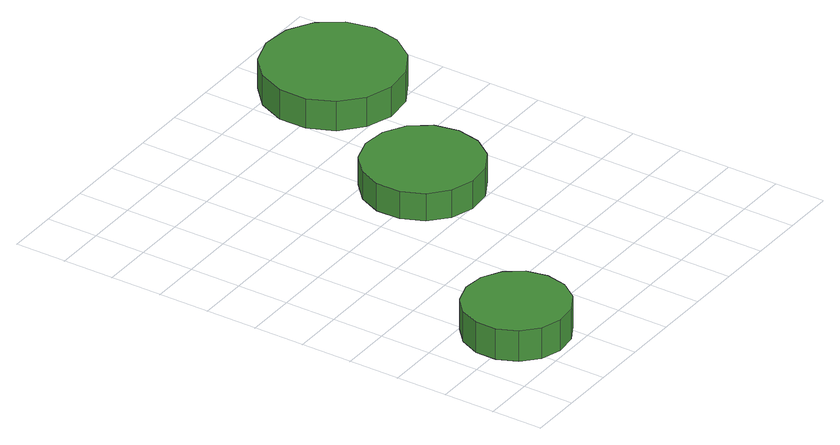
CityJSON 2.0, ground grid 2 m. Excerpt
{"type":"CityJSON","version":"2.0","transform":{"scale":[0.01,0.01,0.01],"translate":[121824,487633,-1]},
"CityObjects":{
"tree1":{"type":"SolitaryVegetationObject","attributes":{"function":"something"},"geometry":[{"type":"MultiSurface","lod":"1","boundaries":[[[0,1,2,3,4,5,6,7,8,9,10,11,12,13,14]],[[15,16,17,18,19,20,21,22,23,24,25,26,27,28,29]],[[0,29,28,1]],[[1,28,27,2]],[[2,27,26,3]],[[3,26,25,4]],[[4,25,24,5]],[[5,24,23,6]],[[6,23,22,7]],[[7,22,21,8]],[[8,21,20,9]],[[9,20,19,10]],[[10,19,18,11]],[[11,18,17,12]],[[12,17,16,13]],[[13,16,15,14]],[[14,15,29,0]]]}]},
"tree2":{"type":"SolitaryVegetationObject","attributes":{"function":"something"},"geometry":[{"type":"MultiSurface","lod":"1","boundaries":[[[30,31,32,33,34,35,36,37,38,39,40,41,42,43,44]],[[45,46,47,48,49,50,51,52,53,54,55,56,57,58,59]],[[30,59,58,31]],[[31,58,57,32]],[[32,57,56,33]],[[33,56,55,34]],[[34,55,54,35]],[[35,54,53,36]],[[36,53,52,37]],[[37,52,51,38]],[[38,51,50,39]],[[39,50,49,40]],[[40,49,48,41]],[[41,48,47,42]],[[42,47,46,43]],[[43,46,45,44]],[[44,45,59,30]]]}]},
"tree3":{"type":"SolitaryVegetationObject","attributes":{"function":"something"},"geometry":[{"type":"MultiSurface","lod":"1","boundaries":[[[60,61,62,63,64,65,66,67,68,69,70,71,72,73,74]],[[75,76,77,78,79,80,81,82,83,84,85,86,87,88,89]],[[60,89,88,61]],[[61,88,87,62]],[[62,87,86,63]],[[63,86,85,64]],[[64,85,84,65]],[[65,84,83,66]],[[66,83,82,67]],[[67,82,81,68]],[[68,81,80,69]],[[69,80,79,70]],[[70,79,78,71]],[[71,78,77,72]],[[72,77,76,73]],[[73,76,75,74]],[[74,75,89,60]]]}]}
},
"vertices":[
[490,224,208],[473,306,208],[424,373,208],[352,414,208],[269,423,208],[190,397,208],[129,342,208],[95,266,208],[95,183,208],[129,107,208],[190,51,208],[269,26,208],[352,34,208],[424,76,208],[473,143,208],[473,143,83],[424,76,83],[352,34,83],[269,26,83],[190,51,83],[129,107,83],[95,183,83],[95,266,83],[129,342,83],[190,397,83],[269,423,83],[352,414,83],[424,373,83],[473,306,83],[490,224,83],
[1129,1021,198],[1110,1114,198],[1054,1191,198],[972,1238,198],[878,1248,198],[788,1219,198],[717,1155,198],[679,1069,198],[679,974,198],[717,888,198],[788,824,198],[878,795,198],[972,805,198],[1054,852,198],[1110,929,198],[1110,929,85],[1054,852,85],[972,805,85],[878,795,85],[788,824,85],[717,888,85],[679,974,85],[679,1069,85],[717,1155,85],[788,1219,85],[878,1248,85],[972,1238,85],[1054,1191,85],[1110,1114,85],[1129,1021,85],
[1518,1631,208],[1495,1739,208],[1431,1828,208],[1335,1883,208],[1225,1895,208],[1120,1861,208],[1038,1787,208],[993,1686,208],[993,1576,208],[1038,1475,208],[1120,1401,208],[1225,1367,208],[1335,1379,208],[1431,1434,208],[1495,1523,208],[1495,1523,87],[1431,1434,87],[1335,1379,87],[1225,1367,87],[1120,1401,87],[1038,1475,87],[993,1576,87],[993,1686,87],[1038,1787,87],[1120,1861,87],[1225,1895,87],[1335,1883,87],[1431,1828,87],[1495,1739,87],[1518,1631,87]
]}
